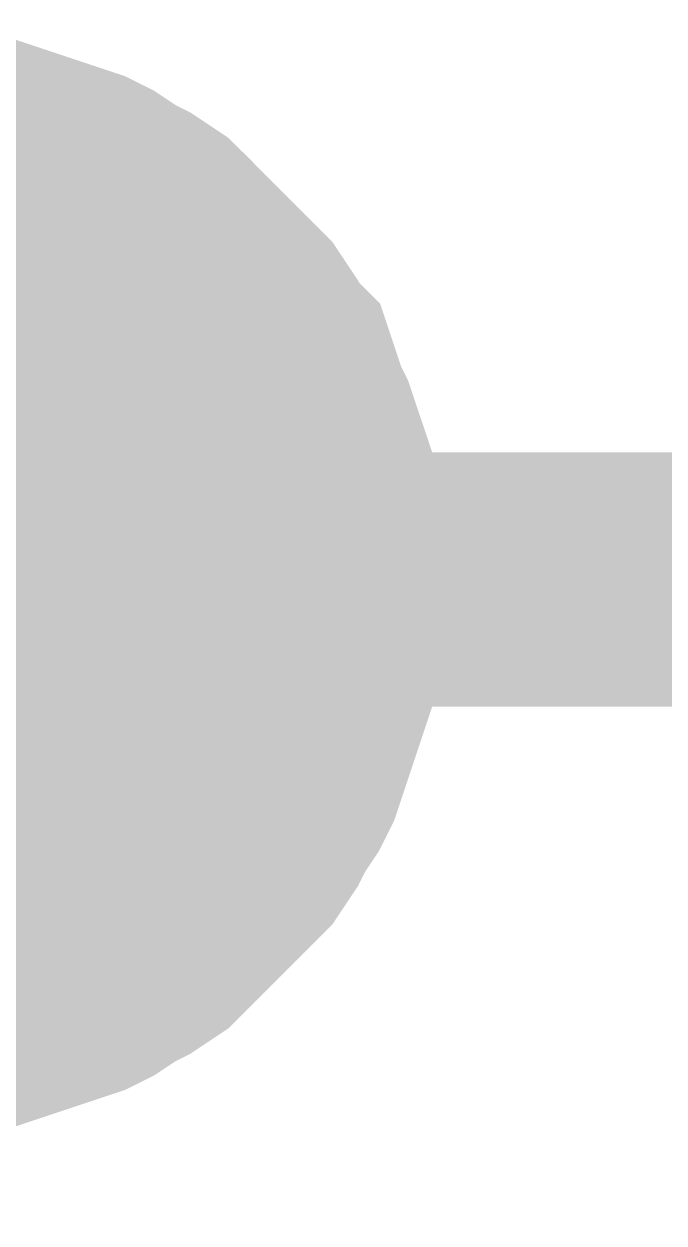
# Model space of a CAD drawing. Header units: inches. Extents: x 0 to 431, y 0 to 297.
# Drawn here: x 184.165 to 184.918, y 139.242 to 140.653 of the extents above; entities that cross this region are included whole.
import ezdxf

# ---------------------------------------------------------------- set-up
doc = ezdxf.new("R2010")
doc.units = ezdxf.units.IN
doc.layers.add('Sheet', color=255, linetype='Continuous')

msp = doc.modelspace()

# ---------------------------------------------------------------- linework, layer by layer
at = {"layer": 'Sheet'}
for points in [[(183.9991, 140.5035, 0.2997, 0.2997, 0), (184.0243, 140.5035, 0.2997, 0.2997, 0), (184.0495, 140.5035, 0.2997, 0.2997, 0), (184.0748, 140.4951, 0.2997, 0.2997, 0), (184.1, 140.4951, 0.2997, 0.2997, 0), (184.1252, 140.4867, 0.2997, 0.2997, 0), (184.1504, 140.4783, 0.2997, 0.2997, 0), (184.1756, 140.4699, 0.2997, 0.2997, 0), (184.2008, 140.4615, 0.2997, 0.2997, 0), (184.226, 140.4531, 0.2997, 0.2997, 0), (184.2428, 140.4447, 0.2997, 0.2997, 0), (184.268, 140.4279, 0.2997, 0.2997, 0), (184.2848, 140.4195, 0.2997, 0.2997, 0), (184.31, 140.4027, 0.2997, 0.2997, 0), (184.3268, 140.3859, 0.2997, 0.2997, 0), (184.3436, 140.369, 0.2997, 0.2997, 0), (184.3604, 140.3522, 0.2997, 0.2997, 0), (184.3772, 140.3354, 0.2997, 0.2997, 0), (184.394, 140.3186, 0.2997, 0.2997, 0), (184.4108, 140.3018, 0.2997, 0.2997, 0), (184.4276, 140.2766, 0.2997, 0.2997, 0), (184.436, 140.2598, 0.2997, 0.2997, 0), (184.4528, 140.243, 0.2997, 0.2997, 0), (184.4612, 140.2178, 0.2997, 0.2997, 0), (184.4696, 140.1926, 0.2997, 0.2997, 0), (184.478, 140.1758, 0.2997, 0.2997, 0), (184.4864, 140.1506, 0.2997, 0.2997, 0), (184.4948, 140.1254, 0.2997, 0.2997, 0), (184.5032, 140.1002, 0.2997, 0.2997, 0), (184.5032, 140.075, 0.2997, 0.2997, 0), (184.5116, 140.0498, 0.2997, 0.2997, 0), (184.5116, 140.0246, 0.2997, 0.2997, 0), (184.5116, 139.9994, 0.2997, 0.2997, 0)], [(183.9991, 140.5035, 0.2997, 0.2997, 0), (184.0243, 140.5035, 0.2997, 0.2997, 0), (184.0495, 140.5035, 0.2997, 0.2997, 0), (184.0748, 140.4951, 0.2997, 0.2997, 0), (184.1, 140.4951, 0.2997, 0.2997, 0), (184.1252, 140.4867, 0.2997, 0.2997, 0), (184.1504, 140.4783, 0.2997, 0.2997, 0), (184.1756, 140.4699, 0.2997, 0.2997, 0), (184.2008, 140.4615, 0.2997, 0.2997, 0), (184.226, 140.4531, 0.2997, 0.2997, 0), (184.2428, 140.4447, 0.2997, 0.2997, 0), (184.268, 140.4279, 0.2997, 0.2997, 0), (184.2848, 140.4195, 0.2997, 0.2997, 0), (184.31, 140.4027, 0.2997, 0.2997, 0), (184.3268, 140.3859, 0.2997, 0.2997, 0), (184.3436, 140.369, 0.2997, 0.2997, 0), (184.3604, 140.3522, 0.2997, 0.2997, 0), (184.3772, 140.3354, 0.2997, 0.2997, 0), (184.394, 140.3186, 0.2997, 0.2997, 0), (184.4108, 140.3018, 0.2997, 0.2997, 0), (184.4276, 140.2766, 0.2997, 0.2997, 0), (184.436, 140.2598, 0.2997, 0.2997, 0), (184.4528, 140.243, 0.2997, 0.2997, 0), (184.4612, 140.2178, 0.2997, 0.2997, 0), (184.4696, 140.1926, 0.2997, 0.2997, 0), (184.478, 140.1758, 0.2997, 0.2997, 0), (184.4864, 140.1506, 0.2997, 0.2997, 0), (184.4948, 140.1254, 0.2997, 0.2997, 0), (184.5032, 140.1002, 0.2997, 0.2997, 0), (184.5032, 140.075, 0.2997, 0.2997, 0), (184.5116, 140.0498, 0.2997, 0.2997, 0), (184.5116, 140.0246, 0.2997, 0.2997, 0), (184.5116, 139.9994, 0.2997, 0.2997, 0)], [(183.9991, 140.5035, 0.2997, 0.2997, 0), (184.0243, 140.5035, 0.2997, 0.2997, 0), (184.0495, 140.5035, 0.2997, 0.2997, 0), (184.0748, 140.4951, 0.2997, 0.2997, 0), (184.1, 140.4951, 0.2997, 0.2997, 0), (184.1252, 140.4867, 0.2997, 0.2997, 0), (184.1504, 140.4783, 0.2997, 0.2997, 0), (184.1756, 140.4699, 0.2997, 0.2997, 0), (184.2008, 140.4615, 0.2997, 0.2997, 0), (184.226, 140.4531, 0.2997, 0.2997, 0), (184.2428, 140.4447, 0.2997, 0.2997, 0), (184.268, 140.4279, 0.2997, 0.2997, 0), (184.2848, 140.4195, 0.2997, 0.2997, 0), (184.31, 140.4027, 0.2997, 0.2997, 0), (184.3268, 140.3859, 0.2997, 0.2997, 0), (184.3436, 140.369, 0.2997, 0.2997, 0), (184.3604, 140.3522, 0.2997, 0.2997, 0), (184.3772, 140.3354, 0.2997, 0.2997, 0), (184.394, 140.3186, 0.2997, 0.2997, 0), (184.4108, 140.3018, 0.2997, 0.2997, 0), (184.4276, 140.2766, 0.2997, 0.2997, 0), (184.436, 140.2598, 0.2997, 0.2997, 0), (184.4528, 140.243, 0.2997, 0.2997, 0), (184.4612, 140.2178, 0.2997, 0.2997, 0), (184.4696, 140.1926, 0.2997, 0.2997, 0), (184.478, 140.1758, 0.2997, 0.2997, 0), (184.4864, 140.1506, 0.2997, 0.2997, 0), (184.4948, 140.1254, 0.2997, 0.2997, 0), (184.5032, 140.1002, 0.2997, 0.2997, 0), (184.5032, 140.075, 0.2997, 0.2997, 0), (184.5116, 140.0498, 0.2997, 0.2997, 0), (184.5116, 140.0246, 0.2997, 0.2997, 0), (184.5116, 139.9994, 0.2997, 0.2997, 0)], [(183.9991, 140.5035, 0.2997, 0.2997, 0), (184.0243, 140.5035, 0.2997, 0.2997, 0), (184.0495, 140.5035, 0.2997, 0.2997, 0), (184.0748, 140.4951, 0.2997, 0.2997, 0), (184.1, 140.4951, 0.2997, 0.2997, 0), (184.1252, 140.4867, 0.2997, 0.2997, 0), (184.1504, 140.4783, 0.2997, 0.2997, 0), (184.1756, 140.4699, 0.2997, 0.2997, 0), (184.2008, 140.4615, 0.2997, 0.2997, 0), (184.226, 140.4531, 0.2997, 0.2997, 0), (184.2428, 140.4447, 0.2997, 0.2997, 0), (184.268, 140.4279, 0.2997, 0.2997, 0), (184.2848, 140.4195, 0.2997, 0.2997, 0), (184.31, 140.4027, 0.2997, 0.2997, 0), (184.3268, 140.3859, 0.2997, 0.2997, 0), (184.3436, 140.369, 0.2997, 0.2997, 0), (184.3604, 140.3522, 0.2997, 0.2997, 0), (184.3772, 140.3354, 0.2997, 0.2997, 0), (184.394, 140.3186, 0.2997, 0.2997, 0), (184.4108, 140.3018, 0.2997, 0.2997, 0), (184.4276, 140.2766, 0.2997, 0.2997, 0), (184.436, 140.2598, 0.2997, 0.2997, 0), (184.4528, 140.243, 0.2997, 0.2997, 0), (184.4612, 140.2178, 0.2997, 0.2997, 0), (184.4696, 140.1926, 0.2997, 0.2997, 0), (184.478, 140.1758, 0.2997, 0.2997, 0), (184.4864, 140.1506, 0.2997, 0.2997, 0), (184.4948, 140.1254, 0.2997, 0.2997, 0), (184.5032, 140.1002, 0.2997, 0.2997, 0), (184.5032, 140.075, 0.2997, 0.2997, 0), (184.5116, 140.0498, 0.2997, 0.2997, 0), (184.5116, 140.0246, 0.2997, 0.2997, 0), (184.5116, 139.9994, 0.2997, 0.2997, 0)], [(184.1, 140.4951, 0.0991, 0.0991, 0), (184.1252, 140.4867, 0.0991, 0.0991, 0), (184.1504, 140.4783, 0.0991, 0.0991, 0), (184.1756, 140.4699, 0.0991, 0.0991, 0), (184.2008, 140.4615, 0.0991, 0.0991, 0), (184.226, 140.4531, 0.0991, 0.0991, 0), (184.2428, 140.4447, 0.0991, 0.0991, 0), (184.268, 140.4279, 0.0991, 0.0991, 0), (184.2848, 140.4195, 0.0991, 0.0991, 0), (184.31, 140.4027, 0.0991, 0.0991, 0), (184.3268, 140.3859, 0.0991, 0.0991, 0), (184.3436, 140.369, 0.0991, 0.0991, 0), (184.3604, 140.3522, 0.0991, 0.0991, 0), (184.3772, 140.3354, 0.0991, 0.0991, 0), (184.394, 140.3186, 0.0991, 0.0991, 0), (184.4108, 140.3018, 0.0991, 0.0991, 0), (184.4276, 140.2766, 0.0991, 0.0991, 0), (184.436, 140.2598, 0.0991, 0.0991, 0), (184.4528, 140.243, 0.0991, 0.0991, 0), (184.4612, 140.2178, 0.0991, 0.0991, 0), (184.4696, 140.1926, 0.0991, 0.0991, 0), (184.478, 140.1758, 0.0991, 0.0991, 0), (184.4864, 140.1506, 0.0991, 0.0991, 0), (184.4948, 140.1254, 0.0991, 0.0991, 0), (184.5032, 140.1002, 0.0991, 0.0991, 0), (184.5032, 140.075, 0.0991, 0.0991, 0), (184.5116, 140.0498, 0.0991, 0.0991, 0), (184.5116, 140.0246, 0.0991, 0.0991, 0), (184.5116, 139.9994, 0.0991, 0.0991, 0)], [(184.1, 140.4951, 0.0991, 0.0991, 0), (184.1252, 140.4867, 0.0991, 0.0991, 0), (184.1504, 140.4783, 0.0991, 0.0991, 0), (184.1756, 140.4699, 0.0991, 0.0991, 0), (184.2008, 140.4615, 0.0991, 0.0991, 0), (184.226, 140.4531, 0.0991, 0.0991, 0), (184.2428, 140.4447, 0.0991, 0.0991, 0), (184.268, 140.4279, 0.0991, 0.0991, 0), (184.2848, 140.4195, 0.0991, 0.0991, 0), (184.31, 140.4027, 0.0991, 0.0991, 0), (184.3268, 140.3859, 0.0991, 0.0991, 0), (184.3436, 140.369, 0.0991, 0.0991, 0), (184.3604, 140.3522, 0.0991, 0.0991, 0), (184.3772, 140.3354, 0.0991, 0.0991, 0), (184.394, 140.3186, 0.0991, 0.0991, 0), (184.4108, 140.3018, 0.0991, 0.0991, 0), (184.4276, 140.2766, 0.0991, 0.0991, 0), (184.436, 140.2598, 0.0991, 0.0991, 0), (184.4528, 140.243, 0.0991, 0.0991, 0), (184.4612, 140.2178, 0.0991, 0.0991, 0), (184.4696, 140.1926, 0.0991, 0.0991, 0), (184.478, 140.1758, 0.0991, 0.0991, 0), (184.4864, 140.1506, 0.0991, 0.0991, 0), (184.4948, 140.1254, 0.0991, 0.0991, 0), (184.5032, 140.1002, 0.0991, 0.0991, 0), (184.5032, 140.075, 0.0991, 0.0991, 0), (184.5116, 140.0498, 0.0991, 0.0991, 0), (184.5116, 140.0246, 0.0991, 0.0991, 0), (184.5116, 139.9994, 0.0991, 0.0991, 0)], [(184.1, 140.4951, 0.0991, 0.0991, 0), (184.1252, 140.4867, 0.0991, 0.0991, 0), (184.1504, 140.4783, 0.0991, 0.0991, 0), (184.1756, 140.4699, 0.0991, 0.0991, 0), (184.2008, 140.4615, 0.0991, 0.0991, 0), (184.226, 140.4531, 0.0991, 0.0991, 0), (184.2428, 140.4447, 0.0991, 0.0991, 0), (184.268, 140.4279, 0.0991, 0.0991, 0), (184.2848, 140.4195, 0.0991, 0.0991, 0), (184.31, 140.4027, 0.0991, 0.0991, 0), (184.3268, 140.3859, 0.0991, 0.0991, 0), (184.3436, 140.369, 0.0991, 0.0991, 0), (184.3604, 140.3522, 0.0991, 0.0991, 0), (184.3772, 140.3354, 0.0991, 0.0991, 0), (184.394, 140.3186, 0.0991, 0.0991, 0), (184.4108, 140.3018, 0.0991, 0.0991, 0), (184.4276, 140.2766, 0.0991, 0.0991, 0), (184.436, 140.2598, 0.0991, 0.0991, 0), (184.4528, 140.243, 0.0991, 0.0991, 0), (184.4612, 140.2178, 0.0991, 0.0991, 0), (184.4696, 140.1926, 0.0991, 0.0991, 0), (184.478, 140.1758, 0.0991, 0.0991, 0), (184.4864, 140.1506, 0.0991, 0.0991, 0), (184.4948, 140.1254, 0.0991, 0.0991, 0), (184.5032, 140.1002, 0.0991, 0.0991, 0), (184.5032, 140.075, 0.0991, 0.0991, 0), (184.5116, 140.0498, 0.0991, 0.0991, 0), (184.5116, 140.0246, 0.0991, 0.0991, 0), (184.5116, 139.9994, 0.0991, 0.0991, 0)], [(184.1, 140.4951, 0.0991, 0.0991, 0), (184.1252, 140.4867, 0.0991, 0.0991, 0), (184.1504, 140.4783, 0.0991, 0.0991, 0), (184.1756, 140.4699, 0.0991, 0.0991, 0), (184.2008, 140.4615, 0.0991, 0.0991, 0), (184.226, 140.4531, 0.0991, 0.0991, 0), (184.2428, 140.4447, 0.0991, 0.0991, 0), (184.268, 140.4279, 0.0991, 0.0991, 0), (184.2848, 140.4195, 0.0991, 0.0991, 0), (184.31, 140.4027, 0.0991, 0.0991, 0), (184.3268, 140.3859, 0.0991, 0.0991, 0), (184.3436, 140.369, 0.0991, 0.0991, 0), (184.3604, 140.3522, 0.0991, 0.0991, 0), (184.3772, 140.3354, 0.0991, 0.0991, 0), (184.394, 140.3186, 0.0991, 0.0991, 0), (184.4108, 140.3018, 0.0991, 0.0991, 0), (184.4276, 140.2766, 0.0991, 0.0991, 0), (184.436, 140.2598, 0.0991, 0.0991, 0), (184.4528, 140.243, 0.0991, 0.0991, 0), (184.4612, 140.2178, 0.0991, 0.0991, 0), (184.4696, 140.1926, 0.0991, 0.0991, 0), (184.478, 140.1758, 0.0991, 0.0991, 0), (184.4864, 140.1506, 0.0991, 0.0991, 0), (184.4948, 140.1254, 0.0991, 0.0991, 0), (184.5032, 140.1002, 0.0991, 0.0991, 0), (184.5032, 140.075, 0.0991, 0.0991, 0), (184.5116, 140.0498, 0.0991, 0.0991, 0), (184.5116, 140.0246, 0.0991, 0.0991, 0), (184.5116, 139.9994, 0.0991, 0.0991, 0)], [(183.9991, 139.9994, 0.2997, 0.2997, 0), (218.9994, 139.9994, 0.2997, 0.2997, 0), (218.9994, 135.0003, 0.2997, 0.2997, 0)], [(184.5116, 139.9994, 0.2997, 0.2997, 0), (184.5116, 139.9742, 0.2997, 0.2997, 0), (184.5116, 139.949, 0.2997, 0.2997, 0), (184.5032, 139.9238, 0.2997, 0.2997, 0), (184.5032, 139.8985, 0.2997, 0.2997, 0), (184.4948, 139.8733, 0.2997, 0.2997, 0), (184.4864, 139.8481, 0.2997, 0.2997, 0), (184.478, 139.8229, 0.2997, 0.2997, 0), (184.4696, 139.7977, 0.2997, 0.2997, 0), (184.4612, 139.7725, 0.2997, 0.2997, 0), (184.4528, 139.7557, 0.2997, 0.2997, 0), (184.436, 139.7305, 0.2997, 0.2997, 0), (184.4276, 139.7137, 0.2997, 0.2997, 0), (184.4108, 139.6885, 0.2997, 0.2997, 0), (184.394, 139.6717, 0.2997, 0.2997, 0), (184.3772, 139.6549, 0.2997, 0.2997, 0), (184.3604, 139.6381, 0.2997, 0.2997, 0), (184.3436, 139.6213, 0.2997, 0.2997, 0), (184.3268, 139.6045, 0.2997, 0.2997, 0), (184.31, 139.5877, 0.2997, 0.2997, 0), (184.2848, 139.5709, 0.2997, 0.2997, 0), (184.268, 139.5625, 0.2997, 0.2997, 0), (184.2428, 139.5457, 0.2997, 0.2997, 0), (184.226, 139.5373, 0.2997, 0.2997, 0), (184.2008, 139.5289, 0.2997, 0.2997, 0), (184.1756, 139.5205, 0.2997, 0.2997, 0), (184.1504, 139.5121, 0.2997, 0.2997, 0), (184.1252, 139.5037, 0.2997, 0.2997, 0), (184.1, 139.4953, 0.2997, 0.2997, 0), (184.0748, 139.4953, 0.2997, 0.2997, 0), (184.0495, 139.4869, 0.2997, 0.2997, 0), (184.0243, 139.4869, 0.2997, 0.2997, 0), (183.9991, 139.4869, 0.2997, 0.2997, 0)], [(184.5116, 139.9994, 0.2997, 0.2997, 0), (184.5116, 139.9742, 0.2997, 0.2997, 0), (184.5116, 139.949, 0.2997, 0.2997, 0), (184.5032, 139.9238, 0.2997, 0.2997, 0), (184.5032, 139.8985, 0.2997, 0.2997, 0), (184.4948, 139.8733, 0.2997, 0.2997, 0), (184.4864, 139.8481, 0.2997, 0.2997, 0), (184.478, 139.8229, 0.2997, 0.2997, 0), (184.4696, 139.7977, 0.2997, 0.2997, 0), (184.4612, 139.7725, 0.2997, 0.2997, 0), (184.4528, 139.7557, 0.2997, 0.2997, 0), (184.436, 139.7305, 0.2997, 0.2997, 0), (184.4276, 139.7137, 0.2997, 0.2997, 0), (184.4108, 139.6885, 0.2997, 0.2997, 0), (184.394, 139.6717, 0.2997, 0.2997, 0), (184.3772, 139.6549, 0.2997, 0.2997, 0), (184.3604, 139.6381, 0.2997, 0.2997, 0), (184.3436, 139.6213, 0.2997, 0.2997, 0), (184.3268, 139.6045, 0.2997, 0.2997, 0), (184.31, 139.5877, 0.2997, 0.2997, 0), (184.2848, 139.5709, 0.2997, 0.2997, 0), (184.268, 139.5625, 0.2997, 0.2997, 0), (184.2428, 139.5457, 0.2997, 0.2997, 0), (184.226, 139.5373, 0.2997, 0.2997, 0), (184.2008, 139.5289, 0.2997, 0.2997, 0), (184.1756, 139.5205, 0.2997, 0.2997, 0), (184.1504, 139.5121, 0.2997, 0.2997, 0), (184.1252, 139.5037, 0.2997, 0.2997, 0), (184.1, 139.4953, 0.2997, 0.2997, 0), (184.0748, 139.4953, 0.2997, 0.2997, 0), (184.0495, 139.4869, 0.2997, 0.2997, 0), (184.0243, 139.4869, 0.2997, 0.2997, 0), (183.9991, 139.4869, 0.2997, 0.2997, 0)], [(184.5116, 139.9994, 0.2997, 0.2997, 0), (184.5116, 139.9742, 0.2997, 0.2997, 0), (184.5116, 139.949, 0.2997, 0.2997, 0), (184.5032, 139.9238, 0.2997, 0.2997, 0), (184.5032, 139.8985, 0.2997, 0.2997, 0), (184.4948, 139.8733, 0.2997, 0.2997, 0), (184.4864, 139.8481, 0.2997, 0.2997, 0), (184.478, 139.8229, 0.2997, 0.2997, 0), (184.4696, 139.7977, 0.2997, 0.2997, 0), (184.4612, 139.7725, 0.2997, 0.2997, 0), (184.4528, 139.7557, 0.2997, 0.2997, 0), (184.436, 139.7305, 0.2997, 0.2997, 0), (184.4276, 139.7137, 0.2997, 0.2997, 0), (184.4108, 139.6885, 0.2997, 0.2997, 0), (184.394, 139.6717, 0.2997, 0.2997, 0), (184.3772, 139.6549, 0.2997, 0.2997, 0), (184.3604, 139.6381, 0.2997, 0.2997, 0), (184.3436, 139.6213, 0.2997, 0.2997, 0), (184.3268, 139.6045, 0.2997, 0.2997, 0), (184.31, 139.5877, 0.2997, 0.2997, 0), (184.2848, 139.5709, 0.2997, 0.2997, 0), (184.268, 139.5625, 0.2997, 0.2997, 0), (184.2428, 139.5457, 0.2997, 0.2997, 0), (184.226, 139.5373, 0.2997, 0.2997, 0), (184.2008, 139.5289, 0.2997, 0.2997, 0), (184.1756, 139.5205, 0.2997, 0.2997, 0), (184.1504, 139.5121, 0.2997, 0.2997, 0), (184.1252, 139.5037, 0.2997, 0.2997, 0), (184.1, 139.4953, 0.2997, 0.2997, 0), (184.0748, 139.4953, 0.2997, 0.2997, 0), (184.0495, 139.4869, 0.2997, 0.2997, 0), (184.0243, 139.4869, 0.2997, 0.2997, 0), (183.9991, 139.4869, 0.2997, 0.2997, 0)], [(184.5116, 139.9994, 0.2997, 0.2997, 0), (184.5116, 139.9742, 0.2997, 0.2997, 0), (184.5116, 139.949, 0.2997, 0.2997, 0), (184.5032, 139.9238, 0.2997, 0.2997, 0), (184.5032, 139.8985, 0.2997, 0.2997, 0), (184.4948, 139.8733, 0.2997, 0.2997, 0), (184.4864, 139.8481, 0.2997, 0.2997, 0), (184.478, 139.8229, 0.2997, 0.2997, 0), (184.4696, 139.7977, 0.2997, 0.2997, 0), (184.4612, 139.7725, 0.2997, 0.2997, 0), (184.4528, 139.7557, 0.2997, 0.2997, 0), (184.436, 139.7305, 0.2997, 0.2997, 0), (184.4276, 139.7137, 0.2997, 0.2997, 0), (184.4108, 139.6885, 0.2997, 0.2997, 0), (184.394, 139.6717, 0.2997, 0.2997, 0), (184.3772, 139.6549, 0.2997, 0.2997, 0), (184.3604, 139.6381, 0.2997, 0.2997, 0), (184.3436, 139.6213, 0.2997, 0.2997, 0), (184.3268, 139.6045, 0.2997, 0.2997, 0), (184.31, 139.5877, 0.2997, 0.2997, 0), (184.2848, 139.5709, 0.2997, 0.2997, 0), (184.268, 139.5625, 0.2997, 0.2997, 0), (184.2428, 139.5457, 0.2997, 0.2997, 0), (184.226, 139.5373, 0.2997, 0.2997, 0), (184.2008, 139.5289, 0.2997, 0.2997, 0), (184.1756, 139.5205, 0.2997, 0.2997, 0), (184.1504, 139.5121, 0.2997, 0.2997, 0), (184.1252, 139.5037, 0.2997, 0.2997, 0), (184.1, 139.4953, 0.2997, 0.2997, 0), (184.0748, 139.4953, 0.2997, 0.2997, 0), (184.0495, 139.4869, 0.2997, 0.2997, 0), (184.0243, 139.4869, 0.2997, 0.2997, 0), (183.9991, 139.4869, 0.2997, 0.2997, 0)], [(184.5116, 139.9994, 0.2997, 0.2997, 0), (184.5116, 139.9994, 0.2997, 0.2997, 0), (184.5116, 139.9994, 0.2997, 0.2997, 0), (184.5116, 139.9994, 0.2997, 0.2997, 0), (184.5116, 139.9994, 0.2997, 0.2997, 0), (184.5116, 139.9994, 0.2997, 0.2997, 0), (184.5116, 139.9994, 0.2997, 0.2997, 0), (184.5116, 139.9994, 0.2997, 0.2997, 0), (184.5116, 139.9994, 0.2997, 0.2997, 0), (184.5116, 139.9994, 0.2997, 0.2997, 0), (184.5116, 139.9994, 0.2997, 0.2997, 0), (184.5116, 139.9994, 0.2997, 0.2997, 0), (184.5116, 139.9994, 0.2997, 0.2997, 0), (184.5116, 139.9994, 0.2997, 0.2997, 0), (184.5116, 139.9994, 0.2997, 0.2997, 0), (184.5116, 139.9994, 0.2997, 0.2997, 0), (184.5116, 139.9994, 0.2997, 0.2997, 0), (184.5116, 139.9994, 0.2997, 0.2997, 0), (184.5116, 139.9994, 0.2997, 0.2997, 0), (184.5116, 139.9994, 0.2997, 0.2997, 0), (184.5116, 139.9994, 0.2997, 0.2997, 0), (184.5116, 139.9994, 0.2997, 0.2997, 0), (184.5116, 139.9994, 0.2997, 0.2997, 0), (184.5116, 139.9994, 0.2997, 0.2997, 0), (184.5116, 139.9994, 0.2997, 0.2997, 0), (184.5116, 139.9994, 0.2997, 0.2997, 0), (184.5116, 139.9994, 0.2997, 0.2997, 0), (184.5116, 139.9994, 0.2997, 0.2997, 0), (184.5116, 139.9994, 0.2997, 0.2997, 0), (184.5116, 139.9994, 0.2997, 0.2997, 0), (184.5116, 139.9994, 0.2997, 0.2997, 0), (184.5116, 139.9994, 0.2997, 0.2997, 0), (184.5116, 139.9994, 0.2997, 0.2997, 0)], [(184.5116, 139.9994, 0.2997, 0.2997, 0), (184.5116, 139.9994, 0.2997, 0.2997, 0)], [(184.5116, 139.9994, 0.2997, 0.2997, 0), (184.5116, 139.9994, 0.2997, 0.2997, 0), (184.5116, 139.9994, 0.2997, 0.2997, 0), (184.5116, 139.9994, 0.2997, 0.2997, 0), (184.5116, 139.9994, 0.2997, 0.2997, 0), (184.5116, 139.9994, 0.2997, 0.2997, 0), (184.5116, 139.9994, 0.2997, 0.2997, 0), (184.5116, 139.9994, 0.2997, 0.2997, 0), (184.5116, 139.9994, 0.2997, 0.2997, 0), (184.5116, 139.9994, 0.2997, 0.2997, 0), (184.5116, 139.9994, 0.2997, 0.2997, 0), (184.5116, 139.9994, 0.2997, 0.2997, 0), (184.5116, 139.9994, 0.2997, 0.2997, 0), (184.5116, 139.9994, 0.2997, 0.2997, 0), (184.5116, 139.9994, 0.2997, 0.2997, 0), (184.5116, 139.9994, 0.2997, 0.2997, 0), (184.5116, 139.9994, 0.2997, 0.2997, 0), (184.5116, 139.9994, 0.2997, 0.2997, 0), (184.5116, 139.9994, 0.2997, 0.2997, 0), (184.5116, 139.9994, 0.2997, 0.2997, 0), (184.5116, 139.9994, 0.2997, 0.2997, 0), (184.5116, 139.9994, 0.2997, 0.2997, 0), (184.5116, 139.9994, 0.2997, 0.2997, 0), (184.5116, 139.9994, 0.2997, 0.2997, 0), (184.5116, 139.9994, 0.2997, 0.2997, 0), (184.5116, 139.9994, 0.2997, 0.2997, 0), (184.5116, 139.9994, 0.2997, 0.2997, 0), (184.5116, 139.9994, 0.2997, 0.2997, 0), (184.5116, 139.9994, 0.2997, 0.2997, 0), (184.5116, 139.9994, 0.2997, 0.2997, 0), (184.5116, 139.9994, 0.2997, 0.2997, 0), (184.5116, 139.9994, 0.2997, 0.2997, 0), (184.5116, 139.9994, 0.2997, 0.2997, 0)], [(184.5116, 139.9994, 0.2997, 0.2997, 0), (184.5116, 139.9994, 0.2997, 0.2997, 0)], [(184.5116, 139.9994, 0.2997, 0.2997, 0), (184.5116, 139.9994, 0.2997, 0.2997, 0), (184.5116, 139.9994, 0.2997, 0.2997, 0), (184.5116, 139.9994, 0.2997, 0.2997, 0), (184.5116, 139.9994, 0.2997, 0.2997, 0), (184.5116, 139.9994, 0.2997, 0.2997, 0), (184.5116, 139.9994, 0.2997, 0.2997, 0), (184.5116, 139.9994, 0.2997, 0.2997, 0), (184.5116, 139.9994, 0.2997, 0.2997, 0), (184.5116, 139.9994, 0.2997, 0.2997, 0), (184.5116, 139.9994, 0.2997, 0.2997, 0), (184.5116, 139.9994, 0.2997, 0.2997, 0), (184.5116, 139.9994, 0.2997, 0.2997, 0), (184.5116, 139.9994, 0.2997, 0.2997, 0), (184.5116, 139.9994, 0.2997, 0.2997, 0), (184.5116, 139.9994, 0.2997, 0.2997, 0), (184.5116, 139.9994, 0.2997, 0.2997, 0), (184.5116, 139.9994, 0.2997, 0.2997, 0), (184.5116, 139.9994, 0.2997, 0.2997, 0), (184.5116, 139.9994, 0.2997, 0.2997, 0), (184.5116, 139.9994, 0.2997, 0.2997, 0), (184.5116, 139.9994, 0.2997, 0.2997, 0), (184.5116, 139.9994, 0.2997, 0.2997, 0), (184.5116, 139.9994, 0.2997, 0.2997, 0), (184.5116, 139.9994, 0.2997, 0.2997, 0), (184.5116, 139.9994, 0.2997, 0.2997, 0), (184.5116, 139.9994, 0.2997, 0.2997, 0), (184.5116, 139.9994, 0.2997, 0.2997, 0), (184.5116, 139.9994, 0.2997, 0.2997, 0), (184.5116, 139.9994, 0.2997, 0.2997, 0), (184.5116, 139.9994, 0.2997, 0.2997, 0), (184.5116, 139.9994, 0.2997, 0.2997, 0), (184.5116, 139.9994, 0.2997, 0.2997, 0)], [(184.5116, 139.9994, 0.2997, 0.2997, 0), (184.5116, 139.9994, 0.2997, 0.2997, 0)], [(184.5116, 139.9994, 0.2997, 0.2997, 0), (184.5116, 139.9994, 0.2997, 0.2997, 0), (184.5116, 139.9994, 0.2997, 0.2997, 0), (184.5116, 139.9994, 0.2997, 0.2997, 0), (184.5116, 139.9994, 0.2997, 0.2997, 0), (184.5116, 139.9994, 0.2997, 0.2997, 0), (184.5116, 139.9994, 0.2997, 0.2997, 0), (184.5116, 139.9994, 0.2997, 0.2997, 0), (184.5116, 139.9994, 0.2997, 0.2997, 0), (184.5116, 139.9994, 0.2997, 0.2997, 0), (184.5116, 139.9994, 0.2997, 0.2997, 0), (184.5116, 139.9994, 0.2997, 0.2997, 0), (184.5116, 139.9994, 0.2997, 0.2997, 0), (184.5116, 139.9994, 0.2997, 0.2997, 0), (184.5116, 139.9994, 0.2997, 0.2997, 0), (184.5116, 139.9994, 0.2997, 0.2997, 0), (184.5116, 139.9994, 0.2997, 0.2997, 0), (184.5116, 139.9994, 0.2997, 0.2997, 0), (184.5116, 139.9994, 0.2997, 0.2997, 0), (184.5116, 139.9994, 0.2997, 0.2997, 0), (184.5116, 139.9994, 0.2997, 0.2997, 0), (184.5116, 139.9994, 0.2997, 0.2997, 0), (184.5116, 139.9994, 0.2997, 0.2997, 0), (184.5116, 139.9994, 0.2997, 0.2997, 0), (184.5116, 139.9994, 0.2997, 0.2997, 0), (184.5116, 139.9994, 0.2997, 0.2997, 0), (184.5116, 139.9994, 0.2997, 0.2997, 0), (184.5116, 139.9994, 0.2997, 0.2997, 0), (184.5116, 139.9994, 0.2997, 0.2997, 0), (184.5116, 139.9994, 0.2997, 0.2997, 0), (184.5116, 139.9994, 0.2997, 0.2997, 0), (184.5116, 139.9994, 0.2997, 0.2997, 0), (184.5116, 139.9994, 0.2997, 0.2997, 0)], [(184.5116, 139.9994, 0.2997, 0.2997, 0), (184.5116, 139.9994, 0.2997, 0.2997, 0)], [(184.5116, 139.9994, 0.0991, 0.0991, 0), (184.5116, 139.9742, 0.0991, 0.0991, 0), (184.5116, 139.949, 0.0991, 0.0991, 0), (184.5032, 139.9238, 0.0991, 0.0991, 0), (184.5032, 139.8985, 0.0991, 0.0991, 0), (184.4948, 139.8733, 0.0991, 0.0991, 0), (184.4864, 139.8481, 0.0991, 0.0991, 0), (184.478, 139.8229, 0.0991, 0.0991, 0), (184.4696, 139.7977, 0.0991, 0.0991, 0), (184.4612, 139.7725, 0.0991, 0.0991, 0), (184.4528, 139.7557, 0.0991, 0.0991, 0), (184.436, 139.7305, 0.0991, 0.0991, 0), (184.4276, 139.7137, 0.0991, 0.0991, 0), (184.4108, 139.6885, 0.0991, 0.0991, 0), (184.394, 139.6717, 0.0991, 0.0991, 0), (184.3772, 139.6549, 0.0991, 0.0991, 0), (184.3604, 139.6381, 0.0991, 0.0991, 0), (184.3436, 139.6213, 0.0991, 0.0991, 0), (184.3268, 139.6045, 0.0991, 0.0991, 0), (184.31, 139.5877, 0.0991, 0.0991, 0), (184.2848, 139.5709, 0.0991, 0.0991, 0), (184.268, 139.5625, 0.0991, 0.0991, 0), (184.2428, 139.5457, 0.0991, 0.0991, 0), (184.226, 139.5373, 0.0991, 0.0991, 0), (184.2008, 139.5289, 0.0991, 0.0991, 0), (184.1756, 139.5205, 0.0991, 0.0991, 0), (184.1504, 139.5121, 0.0991, 0.0991, 0), (184.1252, 139.5037, 0.0991, 0.0991, 0), (184.1, 139.4953, 0.0991, 0.0991, 0)], [(184.5116, 139.9994, 0.0991, 0.0991, 0), (184.5116, 139.9742, 0.0991, 0.0991, 0), (184.5116, 139.949, 0.0991, 0.0991, 0), (184.5032, 139.9238, 0.0991, 0.0991, 0), (184.5032, 139.8985, 0.0991, 0.0991, 0), (184.4948, 139.8733, 0.0991, 0.0991, 0), (184.4864, 139.8481, 0.0991, 0.0991, 0), (184.478, 139.8229, 0.0991, 0.0991, 0), (184.4696, 139.7977, 0.0991, 0.0991, 0), (184.4612, 139.7725, 0.0991, 0.0991, 0), (184.4528, 139.7557, 0.0991, 0.0991, 0), (184.436, 139.7305, 0.0991, 0.0991, 0), (184.4276, 139.7137, 0.0991, 0.0991, 0), (184.4108, 139.6885, 0.0991, 0.0991, 0), (184.394, 139.6717, 0.0991, 0.0991, 0), (184.3772, 139.6549, 0.0991, 0.0991, 0), (184.3604, 139.6381, 0.0991, 0.0991, 0), (184.3436, 139.6213, 0.0991, 0.0991, 0), (184.3268, 139.6045, 0.0991, 0.0991, 0), (184.31, 139.5877, 0.0991, 0.0991, 0), (184.2848, 139.5709, 0.0991, 0.0991, 0), (184.268, 139.5625, 0.0991, 0.0991, 0), (184.2428, 139.5457, 0.0991, 0.0991, 0), (184.226, 139.5373, 0.0991, 0.0991, 0), (184.2008, 139.5289, 0.0991, 0.0991, 0), (184.1756, 139.5205, 0.0991, 0.0991, 0), (184.1504, 139.5121, 0.0991, 0.0991, 0), (184.1252, 139.5037, 0.0991, 0.0991, 0), (184.1, 139.4953, 0.0991, 0.0991, 0)], [(184.5116, 139.9994, 0.0991, 0.0991, 0), (184.5116, 139.9742, 0.0991, 0.0991, 0), (184.5116, 139.949, 0.0991, 0.0991, 0), (184.5032, 139.9238, 0.0991, 0.0991, 0), (184.5032, 139.8985, 0.0991, 0.0991, 0), (184.4948, 139.8733, 0.0991, 0.0991, 0), (184.4864, 139.8481, 0.0991, 0.0991, 0), (184.478, 139.8229, 0.0991, 0.0991, 0), (184.4696, 139.7977, 0.0991, 0.0991, 0), (184.4612, 139.7725, 0.0991, 0.0991, 0), (184.4528, 139.7557, 0.0991, 0.0991, 0), (184.436, 139.7305, 0.0991, 0.0991, 0), (184.4276, 139.7137, 0.0991, 0.0991, 0), (184.4108, 139.6885, 0.0991, 0.0991, 0), (184.394, 139.6717, 0.0991, 0.0991, 0), (184.3772, 139.6549, 0.0991, 0.0991, 0), (184.3604, 139.6381, 0.0991, 0.0991, 0), (184.3436, 139.6213, 0.0991, 0.0991, 0), (184.3268, 139.6045, 0.0991, 0.0991, 0), (184.31, 139.5877, 0.0991, 0.0991, 0), (184.2848, 139.5709, 0.0991, 0.0991, 0), (184.268, 139.5625, 0.0991, 0.0991, 0), (184.2428, 139.5457, 0.0991, 0.0991, 0), (184.226, 139.5373, 0.0991, 0.0991, 0), (184.2008, 139.5289, 0.0991, 0.0991, 0), (184.1756, 139.5205, 0.0991, 0.0991, 0), (184.1504, 139.5121, 0.0991, 0.0991, 0), (184.1252, 139.5037, 0.0991, 0.0991, 0), (184.1, 139.4953, 0.0991, 0.0991, 0)], [(184.5116, 139.9994, 0.0991, 0.0991, 0), (184.5116, 139.9742, 0.0991, 0.0991, 0), (184.5116, 139.949, 0.0991, 0.0991, 0), (184.5032, 139.9238, 0.0991, 0.0991, 0), (184.5032, 139.8985, 0.0991, 0.0991, 0), (184.4948, 139.8733, 0.0991, 0.0991, 0), (184.4864, 139.8481, 0.0991, 0.0991, 0), (184.478, 139.8229, 0.0991, 0.0991, 0), (184.4696, 139.7977, 0.0991, 0.0991, 0), (184.4612, 139.7725, 0.0991, 0.0991, 0), (184.4528, 139.7557, 0.0991, 0.0991, 0), (184.436, 139.7305, 0.0991, 0.0991, 0), (184.4276, 139.7137, 0.0991, 0.0991, 0), (184.4108, 139.6885, 0.0991, 0.0991, 0), (184.394, 139.6717, 0.0991, 0.0991, 0), (184.3772, 139.6549, 0.0991, 0.0991, 0), (184.3604, 139.6381, 0.0991, 0.0991, 0), (184.3436, 139.6213, 0.0991, 0.0991, 0), (184.3268, 139.6045, 0.0991, 0.0991, 0), (184.31, 139.5877, 0.0991, 0.0991, 0), (184.2848, 139.5709, 0.0991, 0.0991, 0), (184.268, 139.5625, 0.0991, 0.0991, 0), (184.2428, 139.5457, 0.0991, 0.0991, 0), (184.226, 139.5373, 0.0991, 0.0991, 0), (184.2008, 139.5289, 0.0991, 0.0991, 0), (184.1756, 139.5205, 0.0991, 0.0991, 0), (184.1504, 139.5121, 0.0991, 0.0991, 0), (184.1252, 139.5037, 0.0991, 0.0991, 0), (184.1, 139.4953, 0.0991, 0.0991, 0)], [(184.5116, 139.9994, 0.0991, 0.0991, 0), (184.5116, 139.9994, 0.0991, 0.0991, 0), (184.5116, 139.9994, 0.0991, 0.0991, 0), (184.5116, 139.9994, 0.0991, 0.0991, 0), (184.5116, 139.9994, 0.0991, 0.0991, 0), (184.5116, 139.9994, 0.0991, 0.0991, 0), (184.5116, 139.9994, 0.0991, 0.0991, 0), (184.5116, 139.9994, 0.0991, 0.0991, 0), (184.5116, 139.9994, 0.0991, 0.0991, 0), (184.5116, 139.9994, 0.0991, 0.0991, 0), (184.5116, 139.9994, 0.0991, 0.0991, 0), (184.5116, 139.9994, 0.0991, 0.0991, 0), (184.5116, 139.9994, 0.0991, 0.0991, 0), (184.5116, 139.9994, 0.0991, 0.0991, 0), (184.5116, 139.9994, 0.0991, 0.0991, 0), (184.5116, 139.9994, 0.0991, 0.0991, 0), (184.5116, 139.9994, 0.0991, 0.0991, 0), (184.5116, 139.9994, 0.0991, 0.0991, 0), (184.5116, 139.9994, 0.0991, 0.0991, 0), (184.5116, 139.9994, 0.0991, 0.0991, 0), (184.5116, 139.9994, 0.0991, 0.0991, 0), (184.5116, 139.9994, 0.0991, 0.0991, 0), (184.5116, 139.9994, 0.0991, 0.0991, 0), (184.5116, 139.9994, 0.0991, 0.0991, 0), (184.5116, 139.9994, 0.0991, 0.0991, 0), (184.5116, 139.9994, 0.0991, 0.0991, 0), (184.5116, 139.9994, 0.0991, 0.0991, 0), (184.5116, 139.9994, 0.0991, 0.0991, 0), (184.5116, 139.9994, 0.0991, 0.0991, 0), (184.5116, 139.9994, 0.0991, 0.0991, 0), (184.5116, 139.9994, 0.0991, 0.0991, 0), (184.5116, 139.9994, 0.0991, 0.0991, 0), (184.5116, 139.9994, 0.0991, 0.0991, 0)], [(184.5116, 139.9994, 0.0991, 0.0991, 0), (184.5116, 139.9994, 0.0991, 0.0991, 0)], [(184.5116, 139.9994, 0.0991, 0.0991, 0), (184.5116, 139.9994, 0.0991, 0.0991, 0), (184.5116, 139.9994, 0.0991, 0.0991, 0), (184.5116, 139.9994, 0.0991, 0.0991, 0), (184.5116, 139.9994, 0.0991, 0.0991, 0), (184.5116, 139.9994, 0.0991, 0.0991, 0), (184.5116, 139.9994, 0.0991, 0.0991, 0), (184.5116, 139.9994, 0.0991, 0.0991, 0), (184.5116, 139.9994, 0.0991, 0.0991, 0), (184.5116, 139.9994, 0.0991, 0.0991, 0), (184.5116, 139.9994, 0.0991, 0.0991, 0), (184.5116, 139.9994, 0.0991, 0.0991, 0), (184.5116, 139.9994, 0.0991, 0.0991, 0), (184.5116, 139.9994, 0.0991, 0.0991, 0), (184.5116, 139.9994, 0.0991, 0.0991, 0), (184.5116, 139.9994, 0.0991, 0.0991, 0), (184.5116, 139.9994, 0.0991, 0.0991, 0), (184.5116, 139.9994, 0.0991, 0.0991, 0), (184.5116, 139.9994, 0.0991, 0.0991, 0), (184.5116, 139.9994, 0.0991, 0.0991, 0), (184.5116, 139.9994, 0.0991, 0.0991, 0), (184.5116, 139.9994, 0.0991, 0.0991, 0), (184.5116, 139.9994, 0.0991, 0.0991, 0), (184.5116, 139.9994, 0.0991, 0.0991, 0), (184.5116, 139.9994, 0.0991, 0.0991, 0), (184.5116, 139.9994, 0.0991, 0.0991, 0), (184.5116, 139.9994, 0.0991, 0.0991, 0), (184.5116, 139.9994, 0.0991, 0.0991, 0), (184.5116, 139.9994, 0.0991, 0.0991, 0), (184.5116, 139.9994, 0.0991, 0.0991, 0), (184.5116, 139.9994, 0.0991, 0.0991, 0), (184.5116, 139.9994, 0.0991, 0.0991, 0), (184.5116, 139.9994, 0.0991, 0.0991, 0)], [(184.5116, 139.9994, 0.0991, 0.0991, 0), (184.5116, 139.9994, 0.0991, 0.0991, 0)], [(184.5116, 139.9994, 0.0991, 0.0991, 0), (184.5116, 139.9994, 0.0991, 0.0991, 0), (184.5116, 139.9994, 0.0991, 0.0991, 0), (184.5116, 139.9994, 0.0991, 0.0991, 0), (184.5116, 139.9994, 0.0991, 0.0991, 0), (184.5116, 139.9994, 0.0991, 0.0991, 0), (184.5116, 139.9994, 0.0991, 0.0991, 0), (184.5116, 139.9994, 0.0991, 0.0991, 0), (184.5116, 139.9994, 0.0991, 0.0991, 0), (184.5116, 139.9994, 0.0991, 0.0991, 0), (184.5116, 139.9994, 0.0991, 0.0991, 0), (184.5116, 139.9994, 0.0991, 0.0991, 0), (184.5116, 139.9994, 0.0991, 0.0991, 0), (184.5116, 139.9994, 0.0991, 0.0991, 0), (184.5116, 139.9994, 0.0991, 0.0991, 0), (184.5116, 139.9994, 0.0991, 0.0991, 0), (184.5116, 139.9994, 0.0991, 0.0991, 0), (184.5116, 139.9994, 0.0991, 0.0991, 0), (184.5116, 139.9994, 0.0991, 0.0991, 0), (184.5116, 139.9994, 0.0991, 0.0991, 0), (184.5116, 139.9994, 0.0991, 0.0991, 0), (184.5116, 139.9994, 0.0991, 0.0991, 0), (184.5116, 139.9994, 0.0991, 0.0991, 0), (184.5116, 139.9994, 0.0991, 0.0991, 0), (184.5116, 139.9994, 0.0991, 0.0991, 0), (184.5116, 139.9994, 0.0991, 0.0991, 0), (184.5116, 139.9994, 0.0991, 0.0991, 0), (184.5116, 139.9994, 0.0991, 0.0991, 0), (184.5116, 139.9994, 0.0991, 0.0991, 0), (184.5116, 139.9994, 0.0991, 0.0991, 0), (184.5116, 139.9994, 0.0991, 0.0991, 0), (184.5116, 139.9994, 0.0991, 0.0991, 0), (184.5116, 139.9994, 0.0991, 0.0991, 0)], [(184.5116, 139.9994, 0.0991, 0.0991, 0), (184.5116, 139.9994, 0.0991, 0.0991, 0)], [(184.5116, 139.9994, 0.0991, 0.0991, 0), (184.5116, 139.9994, 0.0991, 0.0991, 0), (184.5116, 139.9994, 0.0991, 0.0991, 0), (184.5116, 139.9994, 0.0991, 0.0991, 0), (184.5116, 139.9994, 0.0991, 0.0991, 0), (184.5116, 139.9994, 0.0991, 0.0991, 0), (184.5116, 139.9994, 0.0991, 0.0991, 0), (184.5116, 139.9994, 0.0991, 0.0991, 0), (184.5116, 139.9994, 0.0991, 0.0991, 0), (184.5116, 139.9994, 0.0991, 0.0991, 0), (184.5116, 139.9994, 0.0991, 0.0991, 0), (184.5116, 139.9994, 0.0991, 0.0991, 0), (184.5116, 139.9994, 0.0991, 0.0991, 0), (184.5116, 139.9994, 0.0991, 0.0991, 0), (184.5116, 139.9994, 0.0991, 0.0991, 0), (184.5116, 139.9994, 0.0991, 0.0991, 0), (184.5116, 139.9994, 0.0991, 0.0991, 0), (184.5116, 139.9994, 0.0991, 0.0991, 0), (184.5116, 139.9994, 0.0991, 0.0991, 0), (184.5116, 139.9994, 0.0991, 0.0991, 0), (184.5116, 139.9994, 0.0991, 0.0991, 0), (184.5116, 139.9994, 0.0991, 0.0991, 0), (184.5116, 139.9994, 0.0991, 0.0991, 0), (184.5116, 139.9994, 0.0991, 0.0991, 0), (184.5116, 139.9994, 0.0991, 0.0991, 0), (184.5116, 139.9994, 0.0991, 0.0991, 0), (184.5116, 139.9994, 0.0991, 0.0991, 0), (184.5116, 139.9994, 0.0991, 0.0991, 0), (184.5116, 139.9994, 0.0991, 0.0991, 0), (184.5116, 139.9994, 0.0991, 0.0991, 0), (184.5116, 139.9994, 0.0991, 0.0991, 0), (184.5116, 139.9994, 0.0991, 0.0991, 0), (184.5116, 139.9994, 0.0991, 0.0991, 0)], [(184.5116, 139.9994, 0.0991, 0.0991, 0), (184.5116, 139.9994, 0.0991, 0.0991, 0)]]:
    msp.add_lwpolyline(points, format="xyseb", dxfattribs=at)
msp.add_lwpolyline([(183.7461, 140.0001, 0.508, 0.508, 1), (184.2541, 140.0001, 0.508, 0.508, 1)], format="xyseb", close=True, dxfattribs=at)

doc.saveas('drawing.dxf')
